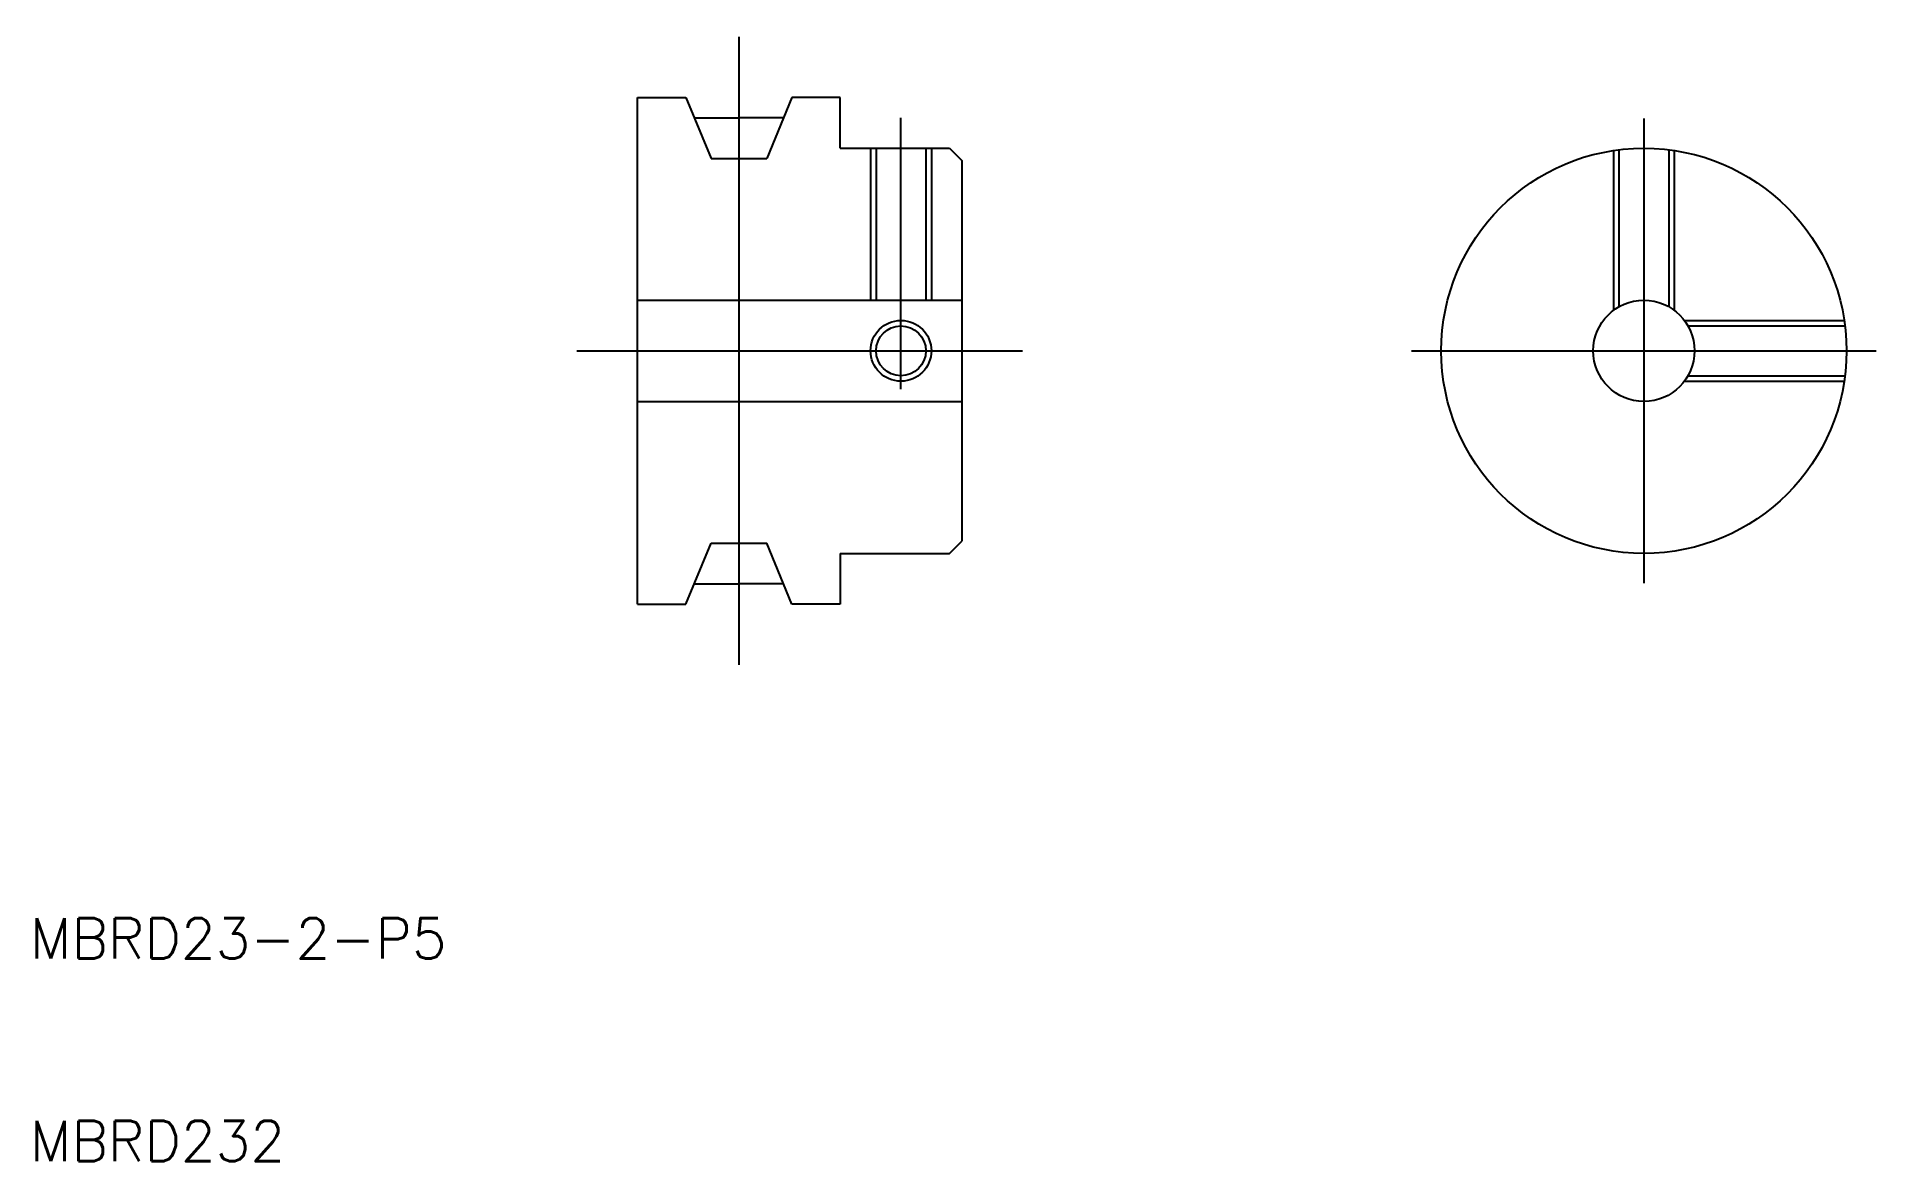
# Model space of a CAD drawing. Extents: x 10.3 to 101.1, y 10 to 65.5.
import ezdxf

# ---------------------------------------------------------------- set-up
doc = ezdxf.new("R2010")
doc.units = 0
doc.linetypes.add('CENTER', pattern=[50.8, 31.75, -6.35, 6.35, -6.35])
doc.linetypes.add('DASHED', pattern=[19.05, 12.7, -6.35])
doc.layers.get('0').update_dxf_attribs({"linetype": 'CONTINUOUS'})
doc.layers.add('CENTER', color=1, linetype='CENTER')
doc.styles.get("Standard").update_dxf_attribs({"font": 'txt.shx', "bigfont": 'extfont.shx'})

msp = doc.modelspace()

# ---------------------------------------------------------------- linework, layer by layer
at = {"color": 7, "linetype": 'CONTINUOUS'}
for p, q in [((40, 37.5), (40, 62.5)), ((40, 62.5), (42.386, 62.5)), ((42.386, 62.5), (43.628, 59.5)), ((47.614, 62.5), (46.372, 59.5)), ((50, 62.5), (47.614, 62.5)), ((50, 60), (50, 62.5)), ((50, 60), (55.4, 60)), ((51.77, 60), (51.77, 52.5)), ((54.23, 60), (54.23, 52.5)), ((55.4, 60), (56, 59.4)), ((43.628, 59.5), (46.372, 59.5)), ((56, 59.4), (56, 40.6)), ((40, 52.5), (56, 52.5)), ((40, 47.5), (56, 47.5)), ((42.386, 37.5), (43.628, 40.5)), ((43.628, 40.5), (46.372, 40.5)), ((47.614, 37.5), (46.372, 40.5)), ((50, 40), (55.4, 40)), ((50, 40), (50, 37.5)), ((55.4, 40), (56, 40.6)), ((40, 37.5), (42.386, 37.5)), ((50, 37.5), (47.614, 37.5))]:
    msp.add_line(p, q, dxfattribs=at)
at = {"color": 3, "linetype": 'CONTINUOUS'}
for p, q in [((51.5, 60), (51.5, 52.5)), ((54.5, 60), (54.5, 52.5))]:
    msp.add_line(p, q, dxfattribs=at)
at = {"color": 3, "linetype": 'DASHED'}
for p, q in [((88.171, 59.887), (88.171, 52)), ((88.441, 59.924), (88.441, 52.176)), ((90.901, 59.924), (90.901, 52.176)), ((91.171, 59.887), (91.171, 52)), ((91.671, 51.5), (99.558, 51.5)), ((91.848, 51.23), (99.595, 51.23)), ((91.671, 48.5), (99.558, 48.5)), ((91.848, 48.77), (99.595, 48.77))]:
    msp.add_line(p, q, dxfattribs=at)
at = {"color": 7, "linetype": 'CONTINUOUS'}
for centre, radius in [((89.671, 50), 10), ((89.671, 50), 2.5), ((53, 50), 1.23)]:
    msp.add_circle(centre, radius, dxfattribs=at)
at = {"color": 3, "linetype": 'CONTINUOUS'}
msp.add_circle((53, 50), 1.5, dxfattribs=at)
at = {"layer": 'CENTER', "color": 1, "linetype": 'CENTER'}
for p, q in [((45, 65.5), (45, 34.5)), ((42.8, 61.5), (45, 61.5)), ((47.2, 61.5), (45, 61.5)), ((53, 48.1), (53, 61.5)), ((89.671, 61.469), (89.671, 38.531)), ((37, 50), (59, 50)), ((78.203, 50), (101.14, 50)), ((42.8, 38.5), (45, 38.5)), ((47.2, 38.5), (45, 38.5))]:
    msp.add_line(p, q, dxfattribs=at)

# ---------------------------------------------------------------- texts
at = {"color": 7, "linetype": 'CONTINUOUS'}
for s, p in [('MBRD23-2-P5', (10, 20)), ('MBRD232', (10, 10))]:
    msp.add_text(s, height=2, dxfattribs=at).set_placement(p)

doc.saveas('drawing.dxf')
